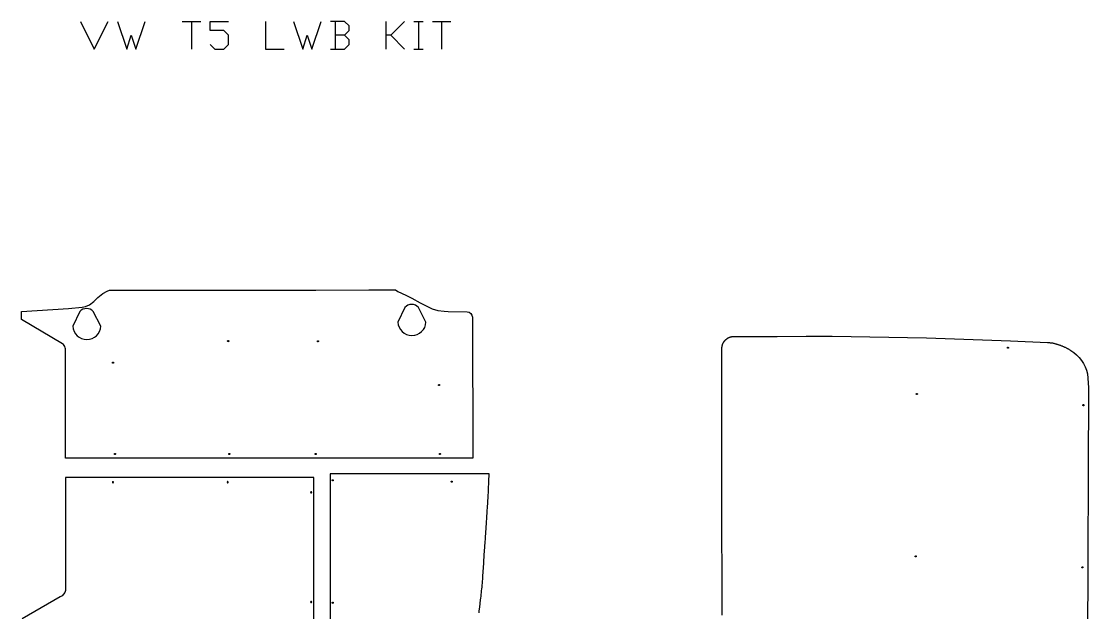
# Model space of a CAD drawing. Extents: x 0 to 6104, y 220 to 5690.
# Drawn here: x 2202 to 6104, y 3528 to 5690 of the extents above; entities that cross this region are included whole.
import ezdxf

# ---------------------------------------------------------------- set-up
doc = ezdxf.new("R2010")
doc.units = 0
doc.layers.add('Default Layer', color=1, linetype='CONTINUOUS')

msp = doc.modelspace()

# ---------------------------------------------------------------- linework, layer by layer
at = {"layer": 'Default Layer'}
for points in [[(2417.7, 5690.1), (2468.5, 5588.5), (2519.3, 5690.1)], [(2553.2, 5690.1), (2587, 5588.5), (2604, 5639.3), (2620.9, 5588.5), (2654.8, 5690.1)], [(2790.2, 5690.1), (2858, 5690.1)], [(2824.1, 5690.1), (2824.1, 5588.5)], [(2891.8, 5605.4), (2908.8, 5588.5), (2942.6, 5588.5), (2959.6, 5605.4), (2959.6, 5639.3), (2942.6, 5656.2), (2891.8, 5656.2), (2891.8, 5690.1), (2959.6, 5690.1)], [(3095, 5690.1), (3095, 5588.5), (3162.8, 5588.5)], [(3196.6, 5690.1), (3230.5, 5588.5), (3247.4, 5639.3), (3264.4, 5588.5), (3298.2, 5690.1)], [(3382.9, 5639.3), (3399.8, 5656.2), (3399.8, 5673.2), (3382.9, 5690.1), (3332.1, 5690.1)], [(3349, 5690.1), (3349, 5588.5)], [(3535.3, 5588.5), (3535.3, 5690.1)], [(3603, 5690.1), (3552.2, 5639.3), (3535.3, 5639.3)], [(3636.9, 5690.1), (3670.8, 5690.1)], [(3653.8, 5690.1), (3653.8, 5588.5)], [(3704.6, 5690.1), (3772.4, 5690.1)], [(3738.5, 5690.1), (3738.5, 5588.5)], [(3332.1, 5588.5), (3382.9, 5588.5), (3399.8, 5605.4), (3399.8, 5622.4), (3382.9, 5639.3), (3349, 5639.3)], [(3552.2, 5639.3), (3603, 5588.5)], [(3636.9, 5588.5), (3670.8, 5588.5)], [(3875.2, 3527.5), (3876, 3534.2), (3877.6, 3547.7), (3879.2, 3561.1), (3880.9, 3574.6), (3881.7, 3581.4), (3882.5, 3588.1), (3883.2, 3594.8), (3884, 3601.6), (3884.7, 3608.3), (3885.4, 3615.1), (3886.1, 3621.8), (3886.7, 3628.6), (3887.3, 3635.5), (3887.9, 3642.6), (3888.5, 3650), (3889.1, 3657.5), (3889.6, 3665.2), (3890.2, 3673), (3890.7, 3681), (3891.3, 3689), (3891.8, 3697.1), (3892.3, 3705.3), (3892.8, 3713.5), (3893.3, 3721.6), (3893.7, 3729.8), (3894.2, 3737.8), (3895, 3753.7), (3895.4, 3758.2), (3895.9, 3763.3), (3896.4, 3768.9), (3896.9, 3774.9), (3897.4, 3781.4), (3898, 3788.4), (3898.6, 3795.8), (3899.1, 3803.5), (3900.4, 3820), (3901.6, 3837.7), (3902.8, 3856.5), (3904.1, 3876), (3905.3, 3896.1), (3906.5, 3916.5), (3907.1, 3926.8), (3907.7, 3937.1), (3908.2, 3947.4), (3908.7, 3957.7), (3909.3, 3967.9), (3909.7, 3977.9), (3910.2, 3987.9), (3910.6, 3997.7), (3911.1, 4007.4), (3911.4, 4016.8), (3911.8, 4026), (3912.1, 4035), (3330.6, 4035), (3330.6, 1801.7)]]:
    msp.add_lwpolyline(points, dxfattribs=at)
for points in [[(2524.1, 4707.3), (2711.2, 4707.1), (2746.6, 4707.1), (2837, 4707.2), (3278.9, 4707.7), (3472.8, 4707.9), (3475.3, 4707.9), (3569.2, 4708), (3578, 4702.6), (3592, 4696.4), (3610.4, 4688), (3629.1, 4677.7), (3659.8, 4660.9), (3704.1, 4639.5), (3724.6, 4633.2), (3747.4, 4630.3), (3761.9, 4628.7), (3831.2, 4627.9, -0.409917), (3850.9, 4608), (3852.8, 4093), (2363.5, 4092.3), (2363.5, 4489.4, 0.069314), (2362.4, 4496.9, 0.156881), (2352.9, 4510.9), (2202, 4600.5), (2201.9, 4629.4), (2374.5, 4640.7), (2424.6, 4645.2), (2436, 4647.5), (2451.4, 4653.5), (2467.5, 4665.6), (2482, 4679.9), (2499.9, 4694.6), (2515.1, 4703), (2524.1, 4707.3)], [(3681.2, 4590.5), (3653.4, 4644.2, 0.211931), (3628.9, 4655.1, 0.211931), (3604.3, 4644.2), (3578.5, 4590.5, 0.400764), (3629.8, 4541.4, 0.400764), (3681.2, 4590.5)], [(2492.9, 4575.5), (2465, 4629.2, 0.211931), (2440.5, 4640.1, 0.211931), (2416, 4629.2), (2390.1, 4575.5, 0.400764), (2441.5, 4526.4, 0.400764), (2492.9, 4575.5)]]:
    msp.add_lwpolyline(points, format="xyb", close=True, dxfattribs=at)
for points in [[(4764.5, 3518.7), (4763.1, 3969.5), (4763.1, 4422.9), (4763.1, 4431.7), (4763.1, 4441.1), (4763, 4461), (4763, 4471), (4763, 4480.6), (4763, 4489.7), (4763, 4497.9), (4763.2, 4499.2), (4763.4, 4500.5), (4763.7, 4502), (4764, 4503.4), (4764.2, 4504.3), (4764.5, 4505.3), (4764.7, 4506.3), (4765.1, 4507.2), (4765.4, 4508.2), (4765.7, 4509.1), (4766.1, 4510), (4766.5, 4511), (4767, 4512.2), (4767.6, 4513.4), (4768.2, 4514.6), (4768.9, 4515.7), (4769.6, 4516.9), (4770.3, 4518), (4771.1, 4519.1), (4771.8, 4520.2), (4772.7, 4521.3), (4773.6, 4522.4), (4774.5, 4523.4), (4775.4, 4524.4), (4776.4, 4525.4), (4777.4, 4526.3), (4778.5, 4527.3), (4779.5, 4528.2), (4780.6, 4529), (4781.7, 4529.8), (4782.8, 4530.5), (4783.9, 4531.3), (4785, 4532), (4786.2, 4532.6), (4787.4, 4533.2), (4788.6, 4533.8), (4789.6, 4534.3), (4790.6, 4534.7), (4791.6, 4535.1), (4792.6, 4535.5), (4793.6, 4535.9), (4794.7, 4536.2), (4795.7, 4536.5), (4796.8, 4536.8), (4797.9, 4537), (4798.9, 4537.3), (4800, 4537.5), (4801.1, 4537.7), (4807, 4537.7), (4813.7, 4537.8), (4829.2, 4537.9), (4847.3, 4538), (4867.6, 4538.1), (4889.8, 4538.2), (4913.6, 4538.2), (4964.7, 4538.3), (5071.2, 4538.4), (5121.5, 4538.5), (5144.8, 4538.5), (5166.3, 4538.6), (5511.5, 4532.3), (5817.7, 4521.8), (5953.3, 4515.5), (5957, 4515.3), (5960.8, 4515.2), (5962.6, 4515.1), (5964.3, 4515.1), (5965.8, 4515), (5967.1, 4514.8), (5968.3, 4514.7), (5969.5, 4514.5), (5970.6, 4514.2), (5971.8, 4514), (5974.1, 4513.4), (5976.4, 4512.9), (5978.5, 4512.4), (5980.5, 4511.9), (5982.5, 4511.4), (5984.6, 4510.8), (5986.6, 4510.2), (5988.6, 4509.6), (5990.6, 4509), (5992.7, 4508.4), (5994.7, 4507.7), (5996.6, 4507), (5998.6, 4506.3), (6000.6, 4505.6), (6002.6, 4504.9), (6004.5, 4504.1), (6006.5, 4503.3), (6008.4, 4502.5), (6010.4, 4501.7), (6012.3, 4500.9), (6014.2, 4500), (6016.1, 4499.1), (6018.1, 4498.2), (6019.9, 4497.3), (6021.8, 4496.4), (6023.7, 4495.4), (6025.6, 4494.4), (6027.4, 4493.4), (6029.3, 4492.4), (6031.1, 4491.4), (6032.9, 4490.3), (6034.7, 4489.2), (6036.5, 4488.1), (6038.3, 4487, -0.197108), (6099.2, 4401.6), (6103.8, 4351.8), (6099.1, 3413.3)], [(3271.8, 3461.6), (3271, 4021.7), (2816.5, 4021.7), (2363.9, 4021.7), (2363.3, 3618.7), (2363.3, 3617.2), (2363.1, 3609.4, -0.253957), (2344.1, 3586), (2205.2, 3505.4)]]:
    msp.add_lwpolyline(points, format="xyb", dxfattribs=at)
for points in [[(2960.1, 4520.8), (2960.1, 4520.6), (2960.1, 4520.4), (2960, 4520.2), (2960, 4520), (2959.9, 4519.8), (2959.8, 4519.7), (2959.7, 4519.5), (2959.5, 4519.4), (2959.4, 4519.2), (2959.2, 4519.1), (2959.1, 4519), (2958.9, 4518.9), (2958.7, 4518.9), (2958.5, 4518.8), (2958.3, 4518.8), (2958.1, 4518.8), (2957.9, 4518.8), (2957.7, 4518.8), (2957.5, 4518.9), (2957.3, 4518.9), (2957.2, 4519), (2957, 4519.1), (2956.8, 4519.2), (2956.7, 4519.4), (2956.6, 4519.5), (2956.5, 4519.7), (2956.4, 4519.8), (2956.3, 4520), (2956.2, 4520.2), (2956.2, 4520.4), (2956.1, 4520.6), (2956.1, 4520.8), (2956.1, 4521), (2956.2, 4521.2), (2956.2, 4521.4), (2956.3, 4521.6), (2956.4, 4521.7), (2956.5, 4521.9), (2956.6, 4522.1), (2956.7, 4522.2), (2956.8, 4522.3), (2957, 4522.4), (2957.2, 4522.5), (2957.3, 4522.6), (2957.5, 4522.7), (2957.7, 4522.7), (2957.9, 4522.8), (2958.1, 4522.8), (2958.3, 4522.8), (2958.5, 4522.7), (2958.7, 4522.7), (2958.9, 4522.6), (2959.1, 4522.5), (2959.2, 4522.4), (2959.4, 4522.3), (2959.5, 4522.2), (2959.7, 4522.1), (2959.8, 4521.9), (2959.9, 4521.7), (2960, 4521.6), (2960, 4521.4), (2960.1, 4521.2), (2960.1, 4521), (2960.1, 4520.8)], [(3288.1, 4520.2), (3288.1, 4520), (3288, 4519.8), (3288, 4519.6), (3287.9, 4519.4), (3287.8, 4519.2), (3287.7, 4519), (3287.6, 4518.9), (3287.5, 4518.7), (3287.3, 4518.6), (3287.2, 4518.5), (3287, 4518.4), (3286.8, 4518.3), (3286.7, 4518.2), (3286.5, 4518.2), (3286.3, 4518.2), (3286.1, 4518.2), (3285.9, 4518.2), (3285.7, 4518.2), (3285.5, 4518.2), (3285.3, 4518.3), (3285.1, 4518.4), (3284.9, 4518.5), (3284.8, 4518.6), (3284.6, 4518.7), (3284.5, 4518.9), (3284.4, 4519), (3284.3, 4519.2), (3284.2, 4519.4), (3284.2, 4519.6), (3284.1, 4519.8), (3284.1, 4520), (3284.1, 4520.2), (3284.1, 4520.4), (3284.1, 4520.6), (3284.2, 4520.8), (3284.2, 4520.9), (3284.3, 4521.1), (3284.4, 4521.3), (3284.5, 4521.4), (3284.6, 4521.6), (3284.8, 4521.7), (3284.9, 4521.8), (3285.1, 4521.9), (3285.3, 4522), (3285.5, 4522.1), (3285.7, 4522.1), (3285.9, 4522.1), (3286.1, 4522.2), (3286.3, 4522.1), (3286.5, 4522.1), (3286.7, 4522.1), (3286.8, 4522), (3287, 4521.9), (3287.2, 4521.8), (3287.3, 4521.7), (3287.5, 4521.6), (3287.6, 4521.4), (3287.7, 4521.3), (3287.8, 4521.1), (3287.9, 4520.9), (3288, 4520.8), (3288, 4520.6), (3288.1, 4520.4), (3288.1, 4520.2)], [(5808.6, 4498.6), (5808.8, 4498.6), (5809, 4498.5), (5809.2, 4498.5), (5809.4, 4498.4), (5809.5, 4498.3), (5809.7, 4498.2), (5809.9, 4498.1), (5810, 4498), (5810.1, 4497.9), (5810.2, 4497.7), (5810.3, 4497.5), (5810.4, 4497.4), (5810.5, 4497.2), (5810.5, 4497), (5810.6, 4496.8), (5810.6, 4496.6), (5810.6, 4496.4), (5810.5, 4496.2), (5810.5, 4496), (5810.4, 4495.8), (5810.3, 4495.6), (5810.2, 4495.5), (5810.1, 4495.3), (5810, 4495.2), (5809.9, 4495), (5809.7, 4494.9), (5809.5, 4494.8), (5809.4, 4494.7), (5809.2, 4494.7), (5809, 4494.6), (5808.8, 4494.6), (5808.6, 4494.6), (5808.4, 4494.6), (5808.2, 4494.6), (5808, 4494.7), (5807.8, 4494.7), (5807.6, 4494.8), (5807.5, 4494.9), (5807.3, 4495), (5807.2, 4495.2), (5807, 4495.3), (5806.9, 4495.5), (5806.8, 4495.6), (5806.7, 4495.8), (5806.7, 4496), (5806.6, 4496.2), (5806.6, 4496.4), (5806.6, 4496.6), (5806.6, 4496.8), (5806.6, 4497), (5806.7, 4497.2), (5806.7, 4497.4), (5806.8, 4497.5), (5806.9, 4497.7), (5807, 4497.9), (5807.2, 4498), (5807.3, 4498.1), (5807.5, 4498.2), (5807.6, 4498.3), (5807.8, 4498.4), (5808, 4498.5), (5808.2, 4498.5), (5808.4, 4498.6), (5808.6, 4498.6)], [(2539.1, 4442), (2539.1, 4441.8), (2539, 4441.6), (2539, 4441.4), (2538.9, 4441.2), (2538.8, 4441.1), (2538.7, 4440.9), (2538.6, 4440.7), (2538.5, 4440.6), (2538.3, 4440.5), (2538.2, 4440.4), (2538, 4440.3), (2537.8, 4440.2), (2537.7, 4440.1), (2537.5, 4440.1), (2537.3, 4440), (2537.1, 4440), (2536.9, 4440), (2536.7, 4440.1), (2536.5, 4440.1), (2536.3, 4440.2), (2536.1, 4440.3), (2535.9, 4440.4), (2535.8, 4440.5), (2535.6, 4440.6), (2535.5, 4440.7), (2535.4, 4440.9), (2535.3, 4441.1), (2535.2, 4441.2), (2535.2, 4441.4), (2535.1, 4441.6), (2535.1, 4441.8), (2535.1, 4442), (2535.1, 4442.2), (2535.1, 4442.4), (2535.2, 4442.6), (2535.2, 4442.8), (2535.3, 4443), (2535.4, 4443.1), (2535.5, 4443.3), (2535.6, 4443.4), (2535.8, 4443.6), (2535.9, 4443.7), (2536.1, 4443.8), (2536.3, 4443.9), (2536.5, 4443.9), (2536.7, 4444), (2536.9, 4444), (2537.1, 4444), (2537.3, 4444), (2537.5, 4444), (2537.7, 4443.9), (2537.8, 4443.9), (2538, 4443.8), (2538.2, 4443.7), (2538.3, 4443.6), (2538.5, 4443.4), (2538.6, 4443.3), (2538.7, 4443.1), (2538.8, 4443), (2538.9, 4442.8), (2539, 4442.6), (2539, 4442.4), (2539.1, 4442.2), (2539.1, 4442)], [(3731.1, 4360.2), (3731.1, 4360), (3731, 4359.8), (3731, 4359.6), (3730.9, 4359.4), (3730.8, 4359.2), (3730.7, 4359), (3730.6, 4358.9), (3730.5, 4358.7), (3730.3, 4358.6), (3730.2, 4358.5), (3730, 4358.4), (3729.8, 4358.3), (3729.7, 4358.2), (3729.5, 4358.2), (3729.3, 4358.2), (3729.1, 4358.2), (3728.9, 4358.2), (3728.7, 4358.2), (3728.5, 4358.2), (3728.3, 4358.3), (3728.1, 4358.4), (3727.9, 4358.5), (3727.8, 4358.6), (3727.6, 4358.7), (3727.5, 4358.9), (3727.4, 4359), (3727.3, 4359.2), (3727.2, 4359.4), (3727.2, 4359.6), (3727.1, 4359.8), (3727.1, 4360), (3727.1, 4360.2), (3727.1, 4360.4), (3727.1, 4360.6), (3727.2, 4360.8), (3727.2, 4360.9), (3727.3, 4361.1), (3727.4, 4361.3), (3727.5, 4361.4), (3727.6, 4361.6), (3727.8, 4361.7), (3727.9, 4361.8), (3728.1, 4361.9), (3728.3, 4362), (3728.5, 4362.1), (3728.7, 4362.1), (3728.9, 4362.1), (3729.1, 4362.2), (3729.3, 4362.1), (3729.5, 4362.1), (3729.7, 4362.1), (3729.8, 4362), (3730, 4361.9), (3730.2, 4361.8), (3730.3, 4361.7), (3730.5, 4361.6), (3730.6, 4361.4), (3730.7, 4361.3), (3730.8, 4361.1), (3730.9, 4360.9), (3731, 4360.8), (3731, 4360.6), (3731.1, 4360.4), (3731.1, 4360.2)], [(5475.6, 4329.6), (5475.8, 4329.6), (5476, 4329.5), (5476.2, 4329.5), (5476.4, 4329.4), (5476.5, 4329.3), (5476.7, 4329.2), (5476.9, 4329.1), (5477, 4329), (5477.1, 4328.9), (5477.2, 4328.7), (5477.3, 4328.5), (5477.4, 4328.4), (5477.5, 4328.2), (5477.5, 4328), (5477.6, 4327.8), (5477.6, 4327.6), (5477.6, 4327.4), (5477.5, 4327.2), (5477.5, 4327), (5477.4, 4326.8), (5477.3, 4326.6), (5477.2, 4326.5), (5477.1, 4326.3), (5477, 4326.2), (5476.9, 4326), (5476.7, 4325.9), (5476.5, 4325.8), (5476.4, 4325.7), (5476.2, 4325.7), (5476, 4325.6), (5475.8, 4325.6), (5475.6, 4325.6), (5475.4, 4325.6), (5475.2, 4325.6), (5475, 4325.7), (5474.8, 4325.7), (5474.6, 4325.8), (5474.5, 4325.9), (5474.3, 4326), (5474.2, 4326.2), (5474, 4326.3), (5473.9, 4326.5), (5473.8, 4326.6), (5473.7, 4326.8), (5473.7, 4327), (5473.6, 4327.2), (5473.6, 4327.4), (5473.6, 4327.6), (5473.6, 4327.8), (5473.6, 4328), (5473.7, 4328.2), (5473.7, 4328.4), (5473.8, 4328.5), (5473.9, 4328.7), (5474, 4328.9), (5474.2, 4329), (5474.3, 4329.1), (5474.5, 4329.2), (5474.6, 4329.3), (5474.8, 4329.4), (5475, 4329.5), (5475.2, 4329.5), (5475.4, 4329.6), (5475.6, 4329.6)], [(6084.8, 4288.6), (6085, 4288.6), (6085.2, 4288.5), (6085.4, 4288.5), (6085.6, 4288.4), (6085.7, 4288.3), (6085.9, 4288.2), (6086.1, 4288.1), (6086.2, 4288), (6086.3, 4287.9), (6086.4, 4287.7), (6086.5, 4287.5), (6086.6, 4287.4), (6086.7, 4287.2), (6086.7, 4287), (6086.8, 4286.8), (6086.8, 4286.6), (6086.8, 4286.4), (6086.7, 4286.2), (6086.7, 4286), (6086.6, 4285.8), (6086.5, 4285.6), (6086.4, 4285.5), (6086.3, 4285.3), (6086.2, 4285.2), (6086.1, 4285), (6085.9, 4284.9), (6085.7, 4284.8), (6085.6, 4284.7), (6085.4, 4284.7), (6085.2, 4284.6), (6085, 4284.6), (6084.8, 4284.6), (6084.6, 4284.6), (6084.4, 4284.6), (6084.2, 4284.7), (6084, 4284.7), (6083.8, 4284.8), (6083.7, 4284.9), (6083.5, 4285), (6083.4, 4285.2), (6083.2, 4285.3), (6083.1, 4285.5), (6083, 4285.6), (6082.9, 4285.8), (6082.9, 4286), (6082.8, 4286.2), (6082.8, 4286.4), (6082.8, 4286.6), (6082.8, 4286.8), (6082.8, 4287), (6082.9, 4287.2), (6082.9, 4287.4), (6083, 4287.5), (6083.1, 4287.7), (6083.2, 4287.9), (6083.4, 4288), (6083.5, 4288.1), (6083.7, 4288.2), (6083.8, 4288.3), (6084, 4288.4), (6084.2, 4288.5), (6084.4, 4288.5), (6084.6, 4288.6), (6084.8, 4288.6)], [(2546.1, 4108.2), (2546.1, 4108), (2546, 4107.8), (2546, 4107.6), (2545.9, 4107.4), (2545.8, 4107.2), (2545.7, 4107), (2545.6, 4106.9), (2545.5, 4106.7), (2545.3, 4106.6), (2545.2, 4106.5), (2545, 4106.4), (2544.8, 4106.3), (2544.7, 4106.2), (2544.5, 4106.2), (2544.3, 4106.2), (2544.1, 4106.2), (2543.9, 4106.2), (2543.7, 4106.2), (2543.5, 4106.2), (2543.3, 4106.3), (2543.1, 4106.4), (2542.9, 4106.5), (2542.8, 4106.6), (2542.6, 4106.7), (2542.5, 4106.9), (2542.4, 4107), (2542.3, 4107.2), (2542.2, 4107.4), (2542.2, 4107.6), (2542.1, 4107.8), (2542.1, 4108), (2542.1, 4108.2), (2542.1, 4108.4), (2542.1, 4108.6), (2542.2, 4108.8), (2542.2, 4108.9), (2542.3, 4109.1), (2542.4, 4109.3), (2542.5, 4109.4), (2542.6, 4109.6), (2542.8, 4109.7), (2542.9, 4109.8), (2543.1, 4109.9), (2543.3, 4110), (2543.5, 4110.1), (2543.7, 4110.1), (2543.9, 4110.1), (2544.1, 4110.2), (2544.3, 4110.1), (2544.5, 4110.1), (2544.7, 4110.1), (2544.8, 4110), (2545, 4109.9), (2545.2, 4109.8), (2545.3, 4109.7), (2545.5, 4109.6), (2545.6, 4109.4), (2545.7, 4109.3), (2545.8, 4109.1), (2545.9, 4108.9), (2546, 4108.8), (2546, 4108.6), (2546.1, 4108.4), (2546.1, 4108.2)], [(2964.1, 4108.2), (2964.1, 4108), (2964, 4107.8), (2964, 4107.6), (2963.9, 4107.4), (2963.8, 4107.2), (2963.7, 4107), (2963.6, 4106.9), (2963.5, 4106.7), (2963.3, 4106.6), (2963.2, 4106.5), (2963, 4106.4), (2962.8, 4106.3), (2962.7, 4106.2), (2962.5, 4106.2), (2962.3, 4106.2), (2962.1, 4106.2), (2961.9, 4106.2), (2961.7, 4106.2), (2961.5, 4106.2), (2961.3, 4106.3), (2961.1, 4106.4), (2960.9, 4106.5), (2960.8, 4106.6), (2960.6, 4106.7), (2960.5, 4106.9), (2960.4, 4107), (2960.3, 4107.2), (2960.2, 4107.4), (2960.2, 4107.6), (2960.1, 4107.8), (2960.1, 4108), (2960.1, 4108.2), (2960.1, 4108.4), (2960.1, 4108.6), (2960.2, 4108.8), (2960.2, 4108.9), (2960.3, 4109.1), (2960.4, 4109.3), (2960.5, 4109.4), (2960.6, 4109.6), (2960.8, 4109.7), (2960.9, 4109.8), (2961.1, 4109.9), (2961.3, 4110), (2961.5, 4110.1), (2961.7, 4110.1), (2961.9, 4110.1), (2962.1, 4110.2), (2962.3, 4110.1), (2962.5, 4110.1), (2962.7, 4110.1), (2962.8, 4110), (2963, 4109.9), (2963.2, 4109.8), (2963.3, 4109.7), (2963.5, 4109.6), (2963.6, 4109.4), (2963.7, 4109.3), (2963.8, 4109.1), (2963.9, 4108.9), (2964, 4108.8), (2964, 4108.6), (2964.1, 4108.4), (2964.1, 4108.2)], [(3280.1, 4108.2), (3280.1, 4108), (3280, 4107.8), (3280, 4107.6), (3279.9, 4107.4), (3279.8, 4107.2), (3279.7, 4107), (3279.6, 4106.9), (3279.5, 4106.7), (3279.3, 4106.6), (3279.2, 4106.5), (3279, 4106.4), (3278.8, 4106.3), (3278.7, 4106.2), (3278.5, 4106.2), (3278.3, 4106.2), (3278.1, 4106.2), (3277.9, 4106.2), (3277.7, 4106.2), (3277.5, 4106.2), (3277.3, 4106.3), (3277.1, 4106.4), (3276.9, 4106.5), (3276.8, 4106.6), (3276.6, 4106.7), (3276.5, 4106.9), (3276.4, 4107), (3276.3, 4107.2), (3276.2, 4107.4), (3276.2, 4107.6), (3276.1, 4107.8), (3276.1, 4108), (3276.1, 4108.2), (3276.1, 4108.4), (3276.1, 4108.6), (3276.2, 4108.8), (3276.2, 4108.9), (3276.3, 4109.1), (3276.4, 4109.3), (3276.5, 4109.4), (3276.6, 4109.6), (3276.8, 4109.7), (3276.9, 4109.8), (3277.1, 4109.9), (3277.3, 4110), (3277.5, 4110.1), (3277.7, 4110.1), (3277.9, 4110.1), (3278.1, 4110.2), (3278.3, 4110.1), (3278.5, 4110.1), (3278.7, 4110.1), (3278.8, 4110), (3279, 4109.9), (3279.2, 4109.8), (3279.3, 4109.7), (3279.5, 4109.6), (3279.6, 4109.4), (3279.7, 4109.3), (3279.8, 4109.1), (3279.9, 4108.9), (3280, 4108.8), (3280, 4108.6), (3280.1, 4108.4), (3280.1, 4108.2)], [(3734.1, 4108.2), (3734.1, 4108), (3734, 4107.8), (3734, 4107.6), (3733.9, 4107.4), (3733.8, 4107.2), (3733.7, 4107), (3733.6, 4106.9), (3733.5, 4106.7), (3733.3, 4106.6), (3733.2, 4106.5), (3733, 4106.4), (3732.8, 4106.3), (3732.7, 4106.2), (3732.5, 4106.2), (3732.3, 4106.2), (3732.1, 4106.2), (3731.9, 4106.2), (3731.7, 4106.2), (3731.5, 4106.2), (3731.3, 4106.3), (3731.1, 4106.4), (3730.9, 4106.5), (3730.8, 4106.6), (3730.6, 4106.7), (3730.5, 4106.9), (3730.4, 4107), (3730.3, 4107.2), (3730.2, 4107.4), (3730.2, 4107.6), (3730.1, 4107.8), (3730.1, 4108), (3730.1, 4108.2), (3730.1, 4108.4), (3730.1, 4108.6), (3730.2, 4108.8), (3730.2, 4108.9), (3730.3, 4109.1), (3730.4, 4109.3), (3730.5, 4109.4), (3730.6, 4109.6), (3730.8, 4109.7), (3730.9, 4109.8), (3731.1, 4109.9), (3731.3, 4110), (3731.5, 4110.1), (3731.7, 4110.1), (3731.9, 4110.1), (3732.1, 4110.2), (3732.3, 4110.1), (3732.5, 4110.1), (3732.7, 4110.1), (3732.8, 4110), (3733, 4109.9), (3733.2, 4109.8), (3733.3, 4109.7), (3733.5, 4109.6), (3733.6, 4109.4), (3733.7, 4109.3), (3733.8, 4109.1), (3733.9, 4108.9), (3734, 4108.8), (3734, 4108.6), (3734.1, 4108.4), (3734.1, 4108.2)], [(2536.5, 4003), (2536.7, 4003), (2536.9, 4003.1), (2537.1, 4003.1), (2537.3, 4003.2), (2537.5, 4003.3), (2537.7, 4003.4), (2537.8, 4003.5), (2537.9, 4003.6), (2538.1, 4003.8), (2538.2, 4003.9), (2538.3, 4004.1), (2538.4, 4004.3), (2538.4, 4004.4), (2538.5, 4004.6), (2538.5, 4004.8), (2538.5, 4005), (2538.5, 4005.2), (2538.5, 4005.4), (2538.4, 4005.6), (2538.4, 4005.8), (2538.3, 4006), (2538.2, 4006.1), (2538.1, 4006.3), (2537.9, 4006.4), (2537.8, 4006.6), (2537.7, 4006.7), (2537.5, 4006.8), (2537.3, 4006.9), (2537.1, 4006.9), (2536.9, 4007), (2536.7, 4007), (2536.5, 4007), (2536.3, 4007), (2536.1, 4007), (2535.9, 4006.9), (2535.8, 4006.9), (2535.6, 4006.8), (2535.4, 4006.7), (2535.3, 4006.6), (2535.1, 4006.4), (2535, 4006.3), (2534.9, 4006.1), (2534.8, 4006), (2534.7, 4005.8), (2534.6, 4005.6), (2534.6, 4005.4), (2534.5, 4005.2), (2534.5, 4005), (2534.5, 4004.8), (2534.6, 4004.6), (2534.6, 4004.4), (2534.7, 4004.3), (2534.8, 4004.1), (2534.9, 4003.9), (2535, 4003.8), (2535.1, 4003.6), (2535.3, 4003.5), (2535.4, 4003.4), (2535.6, 4003.3), (2535.8, 4003.2), (2535.9, 4003.1), (2536.1, 4003.1), (2536.3, 4003), (2536.5, 4003)], [(2956.5, 4003), (2956.7, 4003), (2956.9, 4003.1), (2957.1, 4003.1), (2957.3, 4003.2), (2957.5, 4003.3), (2957.7, 4003.4), (2957.8, 4003.5), (2957.9, 4003.6), (2958.1, 4003.8), (2958.2, 4003.9), (2958.3, 4004.1), (2958.4, 4004.3), (2958.4, 4004.4), (2958.5, 4004.6), (2958.5, 4004.8), (2958.5, 4005), (2958.5, 4005.2), (2958.5, 4005.4), (2958.4, 4005.6), (2958.4, 4005.8), (2958.3, 4006), (2958.2, 4006.1), (2958.1, 4006.3), (2957.9, 4006.4), (2957.8, 4006.6), (2957.7, 4006.7), (2957.5, 4006.8), (2957.3, 4006.9), (2957.1, 4006.9), (2956.9, 4007), (2956.7, 4007), (2956.5, 4007), (2956.3, 4007), (2956.1, 4007), (2955.9, 4006.9), (2955.8, 4006.9), (2955.6, 4006.8), (2955.4, 4006.7), (2955.3, 4006.6), (2955.1, 4006.4), (2955, 4006.3), (2954.9, 4006.1), (2954.8, 4006), (2954.7, 4005.8), (2954.6, 4005.6), (2954.6, 4005.4), (2954.5, 4005.2), (2954.5, 4005), (2954.5, 4004.8), (2954.6, 4004.6), (2954.6, 4004.4), (2954.7, 4004.3), (2954.8, 4004.1), (2954.9, 4003.9), (2955, 4003.8), (2955.1, 4003.6), (2955.3, 4003.5), (2955.4, 4003.4), (2955.6, 4003.3), (2955.8, 4003.2), (2955.9, 4003.1), (2956.1, 4003.1), (2956.3, 4003), (2956.5, 4003)], [(3340.5, 4014), (3340.7, 4014), (3340.9, 4014), (3341.1, 4013.9), (3341.3, 4013.8), (3341.4, 4013.8), (3341.6, 4013.7), (3341.8, 4013.5), (3341.9, 4013.4), (3342, 4013.3), (3342.1, 4013.1), (3342.2, 4013), (3342.3, 4012.8), (3342.4, 4012.6), (3342.4, 4012.4), (3342.5, 4012.2), (3342.5, 4012), (3342.5, 4011.8), (3342.4, 4011.6), (3342.4, 4011.4), (3342.3, 4011.2), (3342.2, 4011.1), (3342.1, 4010.9), (3342, 4010.7), (3341.9, 4010.6), (3341.8, 4010.5), (3341.6, 4010.3), (3341.4, 4010.2), (3341.3, 4010.2), (3341.1, 4010.1), (3340.9, 4010), (3340.7, 4010), (3340.5, 4010), (3340.3, 4010), (3340.1, 4010), (3339.9, 4010.1), (3339.7, 4010.2), (3339.5, 4010.2), (3339.4, 4010.3), (3339.2, 4010.5), (3339.1, 4010.6), (3338.9, 4010.7), (3338.8, 4010.9), (3338.7, 4011.1), (3338.6, 4011.2), (3338.6, 4011.4), (3338.5, 4011.6), (3338.5, 4011.8), (3338.5, 4012), (3338.5, 4012.2), (3338.5, 4012.4), (3338.6, 4012.6), (3338.6, 4012.8), (3338.7, 4013), (3338.8, 4013.1), (3338.9, 4013.3), (3339.1, 4013.4), (3339.2, 4013.5), (3339.4, 4013.7), (3339.5, 4013.8), (3339.7, 4013.8), (3339.9, 4013.9), (3340.1, 4014), (3340.3, 4014), (3340.5, 4014)], [(3775.5, 4009), (3775.7, 4009), (3775.9, 4009), (3776.1, 4008.9), (3776.3, 4008.8), (3776.4, 4008.8), (3776.6, 4008.7), (3776.8, 4008.5), (3776.9, 4008.4), (3777, 4008.3), (3777.1, 4008.1), (3777.2, 4008), (3777.3, 4007.8), (3777.4, 4007.6), (3777.4, 4007.4), (3777.5, 4007.2), (3777.5, 4007), (3777.5, 4006.8), (3777.4, 4006.6), (3777.4, 4006.4), (3777.3, 4006.2), (3777.2, 4006.1), (3777.1, 4005.9), (3777, 4005.7), (3776.9, 4005.6), (3776.8, 4005.5), (3776.6, 4005.3), (3776.4, 4005.2), (3776.3, 4005.2), (3776.1, 4005.1), (3775.9, 4005), (3775.7, 4005), (3775.5, 4005), (3775.3, 4005), (3775.1, 4005), (3774.9, 4005.1), (3774.7, 4005.2), (3774.5, 4005.2), (3774.4, 4005.3), (3774.2, 4005.5), (3774.1, 4005.6), (3773.9, 4005.7), (3773.8, 4005.9), (3773.7, 4006.1), (3773.6, 4006.2), (3773.6, 4006.4), (3773.5, 4006.6), (3773.5, 4006.8), (3773.5, 4007), (3773.5, 4007.2), (3773.5, 4007.4), (3773.6, 4007.6), (3773.6, 4007.8), (3773.7, 4008), (3773.8, 4008.1), (3773.9, 4008.3), (3774.1, 4008.4), (3774.2, 4008.5), (3774.4, 4008.7), (3774.5, 4008.8), (3774.7, 4008.8), (3774.9, 4008.9), (3775.1, 4009), (3775.3, 4009), (3775.5, 4009)], [(3261.5, 3966), (3261.7, 3966), (3261.9, 3966.1), (3262.1, 3966.1), (3262.3, 3966.2), (3262.5, 3966.3), (3262.7, 3966.4), (3262.8, 3966.5), (3262.9, 3966.6), (3263.1, 3966.8), (3263.2, 3966.9), (3263.3, 3967.1), (3263.4, 3967.3), (3263.4, 3967.4), (3263.5, 3967.6), (3263.5, 3967.8), (3263.5, 3968), (3263.5, 3968.2), (3263.5, 3968.4), (3263.4, 3968.6), (3263.4, 3968.8), (3263.3, 3969), (3263.2, 3969.1), (3263.1, 3969.3), (3262.9, 3969.4), (3262.8, 3969.6), (3262.7, 3969.7), (3262.5, 3969.8), (3262.3, 3969.9), (3262.1, 3969.9), (3261.9, 3970), (3261.7, 3970), (3261.5, 3970), (3261.3, 3970), (3261.1, 3970), (3260.9, 3969.9), (3260.8, 3969.9), (3260.6, 3969.8), (3260.4, 3969.7), (3260.3, 3969.6), (3260.1, 3969.4), (3260, 3969.3), (3259.9, 3969.1), (3259.8, 3969), (3259.7, 3968.8), (3259.6, 3968.6), (3259.6, 3968.4), (3259.5, 3968.2), (3259.5, 3968), (3259.5, 3967.8), (3259.6, 3967.6), (3259.6, 3967.4), (3259.7, 3967.3), (3259.8, 3967.1), (3259.9, 3966.9), (3260, 3966.8), (3260.1, 3966.6), (3260.3, 3966.5), (3260.4, 3966.4), (3260.6, 3966.3), (3260.8, 3966.2), (3260.9, 3966.1), (3261.1, 3966.1), (3261.3, 3966), (3261.5, 3966)], [(5471.6, 3735.6), (5471.8, 3735.6), (5472, 3735.5), (5472.2, 3735.5), (5472.4, 3735.4), (5472.5, 3735.3), (5472.7, 3735.2), (5472.9, 3735.1), (5473, 3735), (5473.1, 3734.9), (5473.2, 3734.7), (5473.3, 3734.5), (5473.4, 3734.4), (5473.5, 3734.2), (5473.5, 3734), (5473.6, 3733.8), (5473.6, 3733.6), (5473.6, 3733.4), (5473.5, 3733.2), (5473.5, 3733), (5473.4, 3732.8), (5473.3, 3732.6), (5473.2, 3732.5), (5473.1, 3732.3), (5473, 3732.2), (5472.9, 3732), (5472.7, 3731.9), (5472.5, 3731.8), (5472.4, 3731.7), (5472.2, 3731.7), (5472, 3731.6), (5471.8, 3731.6), (5471.6, 3731.6), (5471.4, 3731.6), (5471.2, 3731.6), (5471, 3731.7), (5470.8, 3731.7), (5470.6, 3731.8), (5470.5, 3731.9), (5470.3, 3732), (5470.2, 3732.2), (5470, 3732.3), (5469.9, 3732.5), (5469.8, 3732.6), (5469.7, 3732.8), (5469.7, 3733), (5469.6, 3733.2), (5469.6, 3733.4), (5469.6, 3733.6), (5469.6, 3733.8), (5469.6, 3734), (5469.7, 3734.2), (5469.7, 3734.4), (5469.8, 3734.5), (5469.9, 3734.7), (5470, 3734.9), (5470.2, 3735), (5470.3, 3735.1), (5470.5, 3735.2), (5470.6, 3735.3), (5470.8, 3735.4), (5471, 3735.5), (5471.2, 3735.5), (5471.4, 3735.6), (5471.6, 3735.6)], [(6081.1, 3695.6), (6081.3, 3695.6), (6081.5, 3695.5), (6081.7, 3695.5), (6081.9, 3695.4), (6082.1, 3695.3), (6082.2, 3695.2), (6082.4, 3695.1), (6082.5, 3695), (6082.6, 3694.9), (6082.8, 3694.7), (6082.9, 3694.5), (6082.9, 3694.4), (6083, 3694.2), (6083.1, 3694), (6083.1, 3693.8), (6083.1, 3693.6), (6083.1, 3693.4), (6083.1, 3693.2), (6083, 3693), (6082.9, 3692.8), (6082.9, 3692.6), (6082.8, 3692.5), (6082.6, 3692.3), (6082.5, 3692.2), (6082.4, 3692), (6082.2, 3691.9), (6082.1, 3691.8), (6081.9, 3691.7), (6081.7, 3691.7), (6081.5, 3691.6), (6081.3, 3691.6), (6081.1, 3691.6), (6080.9, 3691.6), (6080.7, 3691.6), (6080.5, 3691.7), (6080.3, 3691.7), (6080.1, 3691.8), (6080, 3691.9), (6079.8, 3692), (6079.7, 3692.2), (6079.6, 3692.3), (6079.4, 3692.5), (6079.3, 3692.6), (6079.3, 3692.8), (6079.2, 3693), (6079.1, 3693.2), (6079.1, 3693.4), (6079.1, 3693.6), (6079.1, 3693.8), (6079.1, 3694), (6079.2, 3694.2), (6079.3, 3694.4), (6079.3, 3694.5), (6079.4, 3694.7), (6079.6, 3694.9), (6079.7, 3695), (6079.8, 3695.1), (6080, 3695.2), (6080.1, 3695.3), (6080.3, 3695.4), (6080.5, 3695.5), (6080.7, 3695.5), (6080.9, 3695.6), (6081.1, 3695.6)], [(3261.5, 3565), (3261.7, 3565), (3261.9, 3565.1), (3262.1, 3565.1), (3262.3, 3565.2), (3262.5, 3565.3), (3262.7, 3565.4), (3262.8, 3565.5), (3262.9, 3565.6), (3263.1, 3565.8), (3263.2, 3565.9), (3263.3, 3566.1), (3263.4, 3566.3), (3263.4, 3566.4), (3263.5, 3566.6), (3263.5, 3566.8), (3263.5, 3567), (3263.5, 3567.2), (3263.5, 3567.4), (3263.4, 3567.6), (3263.4, 3567.8), (3263.3, 3568), (3263.2, 3568.1), (3263.1, 3568.3), (3262.9, 3568.4), (3262.8, 3568.6), (3262.7, 3568.7), (3262.5, 3568.8), (3262.3, 3568.9), (3262.1, 3568.9), (3261.9, 3569), (3261.7, 3569), (3261.5, 3569), (3261.3, 3569), (3261.1, 3569), (3260.9, 3568.9), (3260.8, 3568.9), (3260.6, 3568.8), (3260.4, 3568.7), (3260.3, 3568.6), (3260.1, 3568.4), (3260, 3568.3), (3259.9, 3568.1), (3259.8, 3568), (3259.7, 3567.8), (3259.6, 3567.6), (3259.6, 3567.4), (3259.5, 3567.2), (3259.5, 3567), (3259.5, 3566.8), (3259.6, 3566.6), (3259.6, 3566.4), (3259.7, 3566.3), (3259.8, 3566.1), (3259.9, 3565.9), (3260, 3565.8), (3260.1, 3565.6), (3260.3, 3565.5), (3260.4, 3565.4), (3260.6, 3565.3), (3260.8, 3565.2), (3260.9, 3565.1), (3261.1, 3565.1), (3261.3, 3565), (3261.5, 3565)], [(3340.5, 3566), (3340.7, 3566), (3340.9, 3566), (3341.1, 3565.9), (3341.3, 3565.8), (3341.4, 3565.8), (3341.6, 3565.7), (3341.8, 3565.5), (3341.9, 3565.4), (3342, 3565.3), (3342.1, 3565.1), (3342.2, 3565), (3342.3, 3564.8), (3342.4, 3564.6), (3342.4, 3564.4), (3342.5, 3564.2), (3342.5, 3564), (3342.5, 3563.8), (3342.4, 3563.6), (3342.4, 3563.4), (3342.3, 3563.2), (3342.2, 3563.1), (3342.1, 3562.9), (3342, 3562.7), (3341.9, 3562.6), (3341.8, 3562.5), (3341.6, 3562.3), (3341.4, 3562.2), (3341.3, 3562.2), (3341.1, 3562.1), (3340.9, 3562), (3340.7, 3562), (3340.5, 3562), (3340.3, 3562), (3340.1, 3562), (3339.9, 3562.1), (3339.7, 3562.2), (3339.5, 3562.2), (3339.4, 3562.3), (3339.2, 3562.5), (3339.1, 3562.6), (3338.9, 3562.7), (3338.8, 3562.9), (3338.7, 3563.1), (3338.6, 3563.2), (3338.6, 3563.4), (3338.5, 3563.6), (3338.5, 3563.8), (3338.5, 3564), (3338.5, 3564.2), (3338.5, 3564.4), (3338.6, 3564.6), (3338.6, 3564.8), (3338.7, 3565), (3338.8, 3565.1), (3338.9, 3565.3), (3339.1, 3565.4), (3339.2, 3565.5), (3339.4, 3565.7), (3339.5, 3565.8), (3339.7, 3565.8), (3339.9, 3565.9), (3340.1, 3566), (3340.3, 3566), (3340.5, 3566)]]:
    msp.add_lwpolyline(points, close=True, dxfattribs=at)

doc.saveas('drawing.dxf')
